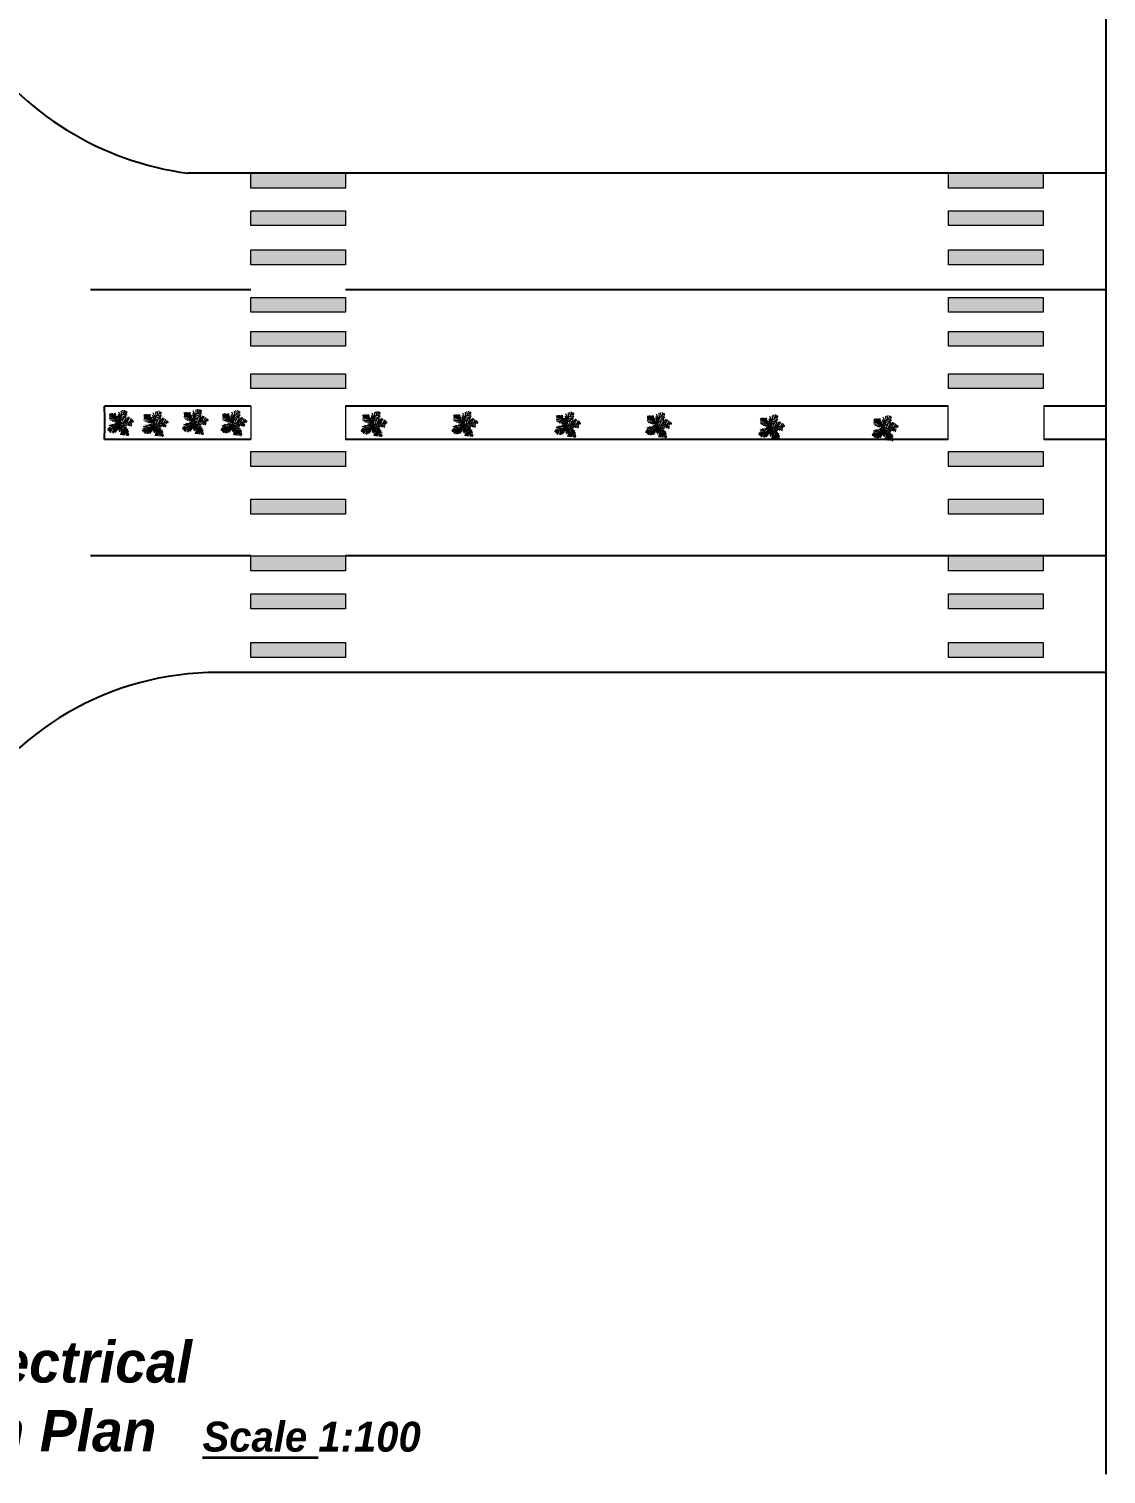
# Model space of a CAD drawing. Header units: inches. Extents: x -291016 to -124071, y 25078 to 137196.
# Drawn here: x -196733 to -193496, y 40106 to 44449 of the extents above; entities that cross this region are included whole.
import ezdxf

# ---------------------------------------------------------------- set-up
doc = ezdxf.new("R2010")
doc.units = ezdxf.units.IN
doc.header["$MEASUREMENT"] = 0
for name, color, linetype, lineweight in [('DOOR', 112, 'Continuous', 20), ('Furn', 106, 'Continuous', 9), ('text', 7, 'Continuous', 35)]:
    doc.layers.add(name, color=color, linetype=linetype, lineweight=lineweight)

# ---------------------------------------------------------------- blocks, each defined once
blk = doc.blocks.new('*U4')
for p, q in [((-47.498, 19.737), (-55.83, 18.344)), ((-40.615, 13.7), (-55.105, 10.913)), ((-31.5, 4.5), (-52.5, 25.5)), ((-33.37, 6.269), (-52.207, 5.34)), ((-48.585, 21.131), (-49.309, 29.026)), ((-28.299, 3.483), (-47.86, -5.805)), ((-43.513, 28.561), (-42.427, 15.558)), ((-38.442, 26.239), (-34.819, 7.663)), ((-21.416, 3.018), (-38.079, -8.128)), ((-35.544, 28.097), (-24.314, 3.947)), ((0, 0), (-31.5, 4.5)), ((-14.533, 2.09), (-30.834, 25.31)), ((-15.982, 2.09), (-30.11, -9.521)), ((-3.665, 19.273), (-27.574, 35.527)), ((-5.114, 28.097), (-24.676, 40.636)), ((-24.314, 23.917), (-2.941, 13.7)), ((0, 0), (-22.5, -19.5)), ((-7.288, 39.707), (-21.778, 46.673)), ((-6.563, 1.161), (-21.416, -8.128)), ((-20.691, 13.7), (-1.129, 4.876)), ((-8.737, 47.138), (-17.069, 52.711)), ((-10.186, 53.64), (-13.084, 55.962)), ((0, 0), (-10.5, 57)), ((-9.099, 51.782), (-6.563, 55.962)), ((-7.65, 43.423), (-2.578, 49.46)), ((-5.839, 35.992), (4.667, 48.067)), ((-5.114, 27.632), (10.463, 46.673)), ((-2.941, 16.486), (8.652, 37.85)), ((-1.129, 6.734), (9.014, 26.704)), ((0, 0), (27, 9)), ((0, 0), (18, -22.5)), ((3.942, 1.625), (11.187, 24.381)), ((6.478, 1.625), (26.04, -8.592)), ((10.101, 3.483), (17.708, 26.239)), ((11.187, 3.483), (30.749, -5.805)), ((16.259, 5.805), (23.142, 31.348)), ((18.07, 5.805), (35.096, -3.483)), ((22.055, 7.198), (27.489, 32.277)), ((24.229, 7.663), (46.688, 1.625)), ((27, 9), (48, 36)), ((27.127, 9.056), (31.112, 35.992)), ((29.662, 12.307), (48.137, 6.269)), ((31.836, 30.883), (32.561, 16.486)), ((33.285, 16.486), (48.862, 10.913)), ((35.096, 32.741), (37.27, 22.524)), ((36.183, 19.737), (48.137, 17.88)), ((38.719, 34.134), (41.979, 28.561)), ((40.53, 25.775), (48.862, 24.846)), ((43.791, 29.954), (51.036, 30.883)), ((44.153, 36.456), (45.239, 32.741)), ((-17.431, -15.094), (-42.789, -18.809)), ((-28.299, -29.026), (-42.789, -31.348)), ((-24.314, -21.596), (-42.427, -22.06)), ((-30.834, -34.135), (-42.427, -35.528)), ((-34.457, -39.708), (-40.978, -42.494)), ((-26.849, -26.24), (-40.253, -25.775)), ((-22.5, -19.5), (-37.5, -45)), ((-32.646, -36.921), (-31.921, -44.352)), ((-15.257, -12.772), (-30.11, -12.772)), ((-29.023, -30.884), (-27.936, -43.887)), ((-25.038, -23.918), (-22.865, -45.281)), ((-20.691, -18.345), (-17.793, -44.352)), ((-6.563, -5.805), (-19.967, -9.985)), ((-17.069, -15.094), (-12.721, -40.172)), ((-13.446, -11.378), (-8.737, -32.741)), ((-9.461, -8.592), (-6.201, -23.453)), ((-4.752, -3.483), (-3.665, -14.629)), ((2.493, -3.019), (-1.491, -20.202)), ((1.769, -2.555), (24.229, -9.521)), ((5.029, -6.27), (2.131, -25.775)), ((9.014, -11.378), (3.58, -35.992)), ((14.085, -16.951), (6.478, -40.172)), ((7.565, -9.056), (32.198, -14.629)), ((18.07, -22.524), (8.289, -45.745)), ((12.274, -15.094), (36.907, -18.809)), ((20.244, -30.419), (15.897, -44.816)), ((16.259, -19.738), (36.183, -22.989)), ((18, -22.5), (27, -52.5)), ((18.433, -22.524), (40.53, -29.026)), ((19.157, -25.311), (38.719, -33.206)), ((22.78, -37.85), (19.519, -48.532)), ((21.331, -32.741), (39.081, -40.636)), ((22.78, -38.314), (34.372, -44.816)), ((24.591, -45.745), (23.142, -50.854)), ((24.591, -43.423), (30.749, -47.603)), ((26.764, -49.925), (28.213, -50.854))]:
    blk.add_line(p, q)

msp = doc.modelspace()

# ---------------------------------------------------------------- hatches: boundary and pattern name
at = {"layer": 'DOOR', "linetype": 'Continuous', "ltscale": 0.2}
for points in [[(-195781, 44015.4237), (-196066, 44015.4237), (-196066, 43970.8079), (-195781, 43970.8079)], [(-193684.5, 44015.4237), (-193969.5, 44015.4237), (-193969.5, 43970.8079), (-193684.5, 43970.8079)], [(-195781, 43902.8079), (-196066, 43902.8079), (-196066, 43858.1921), (-195781, 43858.1921)], [(-193684.5, 43902.8079), (-193969.5, 43902.8079), (-193969.5, 43858.1921), (-193684.5, 43858.1921)], [(-195781, 43785.3079), (-196066, 43785.3079), (-196066, 43740.6921), (-195781, 43740.6921)], [(-193684.5, 43785.3079), (-193969.5, 43785.3079), (-193969.5, 43740.6921), (-193684.5, 43740.6921)], [(-195781, 43642.3079), (-196066, 43642.3079), (-196066, 43597.6921), (-195781, 43597.6921)], [(-193684.5, 43642.3079), (-193969.5, 43642.3079), (-193969.5, 43597.6921), (-193684.5, 43597.6921)], [(-195781, 43540.3079), (-196066, 43540.3079), (-196066, 43495.6921), (-195781, 43495.6921)], [(-193684.5, 43540.3079), (-193969.5, 43540.3079), (-193969.5, 43495.6921), (-193684.5, 43495.6921)], [(-195781, 43412.8079), (-196066, 43412.8079), (-196066, 43368.1921), (-195781, 43368.1921)], [(-193684.5, 43412.8079), (-193969.5, 43412.8079), (-193969.5, 43368.1921), (-193684.5, 43368.1921)], [(-195781, 43178.8079), (-196066, 43178.8079), (-196066, 43134.1921), (-195781, 43134.1921)], [(-193684.5, 43178.8079), (-193969.5, 43178.8079), (-193969.5, 43134.1921), (-193684.5, 43134.1921)], [(-195781, 43035.8079), (-196066, 43035.8079), (-196066, 42991.1921), (-195781, 42991.1921)], [(-193684.5, 43035.8079), (-193969.5, 43035.8079), (-193969.5, 42991.1921), (-193684.5, 42991.1921)], [(-195781, 42865.4237), (-196066, 42865.4237), (-196066, 42820.8079), (-195781, 42820.8079)], [(-193684.5, 42865.4237), (-193969.5, 42865.4237), (-193969.5, 42820.8079), (-193684.5, 42820.8079)], [(-195781, 42751.3079), (-196066, 42751.3079), (-196066, 42706.6921), (-195781, 42706.6921)], [(-193684.5, 42751.3079), (-193969.5, 42751.3079), (-193969.5, 42706.6921), (-193684.5, 42706.6921)], [(-195781, 42604.8079), (-196066, 42604.8079), (-196066, 42560.1921), (-195781, 42560.1921)], [(-193684.5, 42604.8079), (-193969.5, 42604.8079), (-193969.5, 42560.1921), (-193684.5, 42560.1921)]]:
    msp.add_hatch(color=2, dxfattribs=at).paths.add_polyline_path(points)

# ---------------------------------------------------------------- linework, layer by layer
msp.add_line((-193495.6072, 40106.1517), (-193495.6072, 46424.6958))
at = {"color": 1}
for p, q in [((-193495.6072, 44015.4237), (-196254.5002, 44015.4237)), ((-196066, 43665.4237), (-196547.8467, 43665.4237)), ((-193495.6072, 43665.4237), (-195781, 43665.4237)), ((-196066, 43315.4237), (-196505.2326, 43315.4237)), ((-193970, 43315.4237), (-195781, 43315.4237)), ((-193495.6072, 43315.4237), (-193682.5, 43315.4237)), ((-196066, 43215.4237), (-196505.2326, 43215.4237)), ((-193970, 43215.4237), (-195781, 43215.4237)), ((-193495.6072, 43215.4237), (-193682.5, 43215.4237)), ((-196066, 42865.4237), (-196547.8467, 42865.4237)), ((-193495.6072, 42865.4237), (-195781, 42865.4237)), ((-193495.6072, 42515.4237), (-196167.6882, 42515.4237))]:
    msp.add_line(p, q, dxfattribs=at)
at = {"color": 3}
for centre, radius, start, end in [((-196131.477, 44934.4875), 927.261, 214.1489456, 262.3758752), ((-196166.0942, 41621.8217), 893.6034, 89.8977982, 150.6231174)]:
    msp.add_arc(centre, radius, start, end, dxfattribs=at)
msp.add_arc((-198374.5209, 43265.4237), 1869.9568, 358.4678093, 1.5321907)
at = {"layer": 'DOOR', "color": 2, "linetype": 'Continuous', "ltscale": 0.2}
for p, q in [((-196066, 43315.4237), (-196066, 43215.4237)), ((-195781, 43315.4237), (-195781, 43215.4237))]:
    msp.add_line(p, q, dxfattribs=at)
for points in [[(-196066, 44015.4237), (-195781, 44015.4237), (-195781, 43970.8079), (-196066, 43970.8079)], [(-193969.5, 44015.4237), (-193684.5, 44015.4237), (-193684.5, 43970.8079), (-193969.5, 43970.8079)], [(-196066, 43902.8079), (-195781, 43902.8079), (-195781, 43858.1921), (-196066, 43858.1921)], [(-193969.5, 43902.8079), (-193684.5, 43902.8079), (-193684.5, 43858.1921), (-193969.5, 43858.1921)], [(-196066, 43785.3079), (-195781, 43785.3079), (-195781, 43740.6921), (-196066, 43740.6921)], [(-193969.5, 43785.3079), (-193684.5, 43785.3079), (-193684.5, 43740.6921), (-193969.5, 43740.6921)], [(-196066, 43642.3079), (-195781, 43642.3079), (-195781, 43597.6921), (-196066, 43597.6921)], [(-193969.5, 43642.3079), (-193684.5, 43642.3079), (-193684.5, 43597.6921), (-193969.5, 43597.6921)], [(-196066, 43540.3079), (-195781, 43540.3079), (-195781, 43495.6921), (-196066, 43495.6921)], [(-193969.5, 43540.3079), (-193684.5, 43540.3079), (-193684.5, 43495.6921), (-193969.5, 43495.6921)], [(-196066, 43412.8079), (-195781, 43412.8079), (-195781, 43368.1921), (-196066, 43368.1921)], [(-193969.5, 43412.8079), (-193684.5, 43412.8079), (-193684.5, 43368.1921), (-193969.5, 43368.1921)], [(-196066, 43178.8079), (-195781, 43178.8079), (-195781, 43134.1921), (-196066, 43134.1921)], [(-193969.5, 43178.8079), (-193684.5, 43178.8079), (-193684.5, 43134.1921), (-193969.5, 43134.1921)], [(-196066, 43035.8079), (-195781, 43035.8079), (-195781, 42991.1921), (-196066, 42991.1921)], [(-193969.5, 43035.8079), (-193684.5, 43035.8079), (-193684.5, 42991.1921), (-193969.5, 42991.1921)], [(-196066, 42865.4237), (-195781, 42865.4237), (-195781, 42820.8079), (-196066, 42820.8079)], [(-193969.5, 42865.4237), (-193684.5, 42865.4237), (-193684.5, 42820.8079), (-193969.5, 42820.8079)], [(-196066, 42751.3079), (-195781, 42751.3079), (-195781, 42706.6921), (-196066, 42706.6921)], [(-193969.5, 42751.3079), (-193684.5, 42751.3079), (-193684.5, 42706.6921), (-193969.5, 42706.6921)], [(-196066, 42604.8079), (-195781, 42604.8079), (-195781, 42560.1921), (-196066, 42560.1921)], [(-193969.5, 42604.8079), (-193684.5, 42604.8079), (-193684.5, 42560.1921), (-193969.5, 42560.1921)]]:
    msp.add_lwpolyline(points, close=True, dxfattribs=at)
for points in [[(-193970, 43215.4237), (-193970, 43315.4237)], [(-193682.5, 43315.4237), (-193682.5, 43215.4237)]]:
    msp.add_lwpolyline(points, dxfattribs=at)

# ---------------------------------------------------------------- block references
at = {"layer": 'Furn', "ltscale": 0.2, "xscale": 0.7250000000931323, "yscale": 0.7250000000931323, "zscale": 0.725, "rotation": 270}
for p in [(-196458.3713, 43263.2107), (-196354.7186, 43260.4851), (-196234.24, 43266.3548), (-196118.3921, 43262.6563), (-195697.2338, 43259.8982), (-195424.2338, 43259.8982), (-195115.2338, 43257.8982), (-194842.2338, 43256.3982), (-194502.2338, 43249.8982), (-194161.2338, 43247.3982)]:
    msp.add_blockref('*U4', p, dxfattribs=at)

# ---------------------------------------------------------------- texts
at = {"layer": 'text', "color": 0, "insert": (-196611.5, 40712.5), "char_height": 147.798, "width": 3525.682433, "attachment_point": 2, "rotation": 359.9587213}
msp.add_mtext('{\\fCentury Gothic|b1|i1|c0|p34;\\H0.8403x;\\PElectrical\\P Installation Plan   \\H0.7247x;\\LScale\\l 1:100}', dxfattribs=at)

doc.saveas('drawing.dxf')
